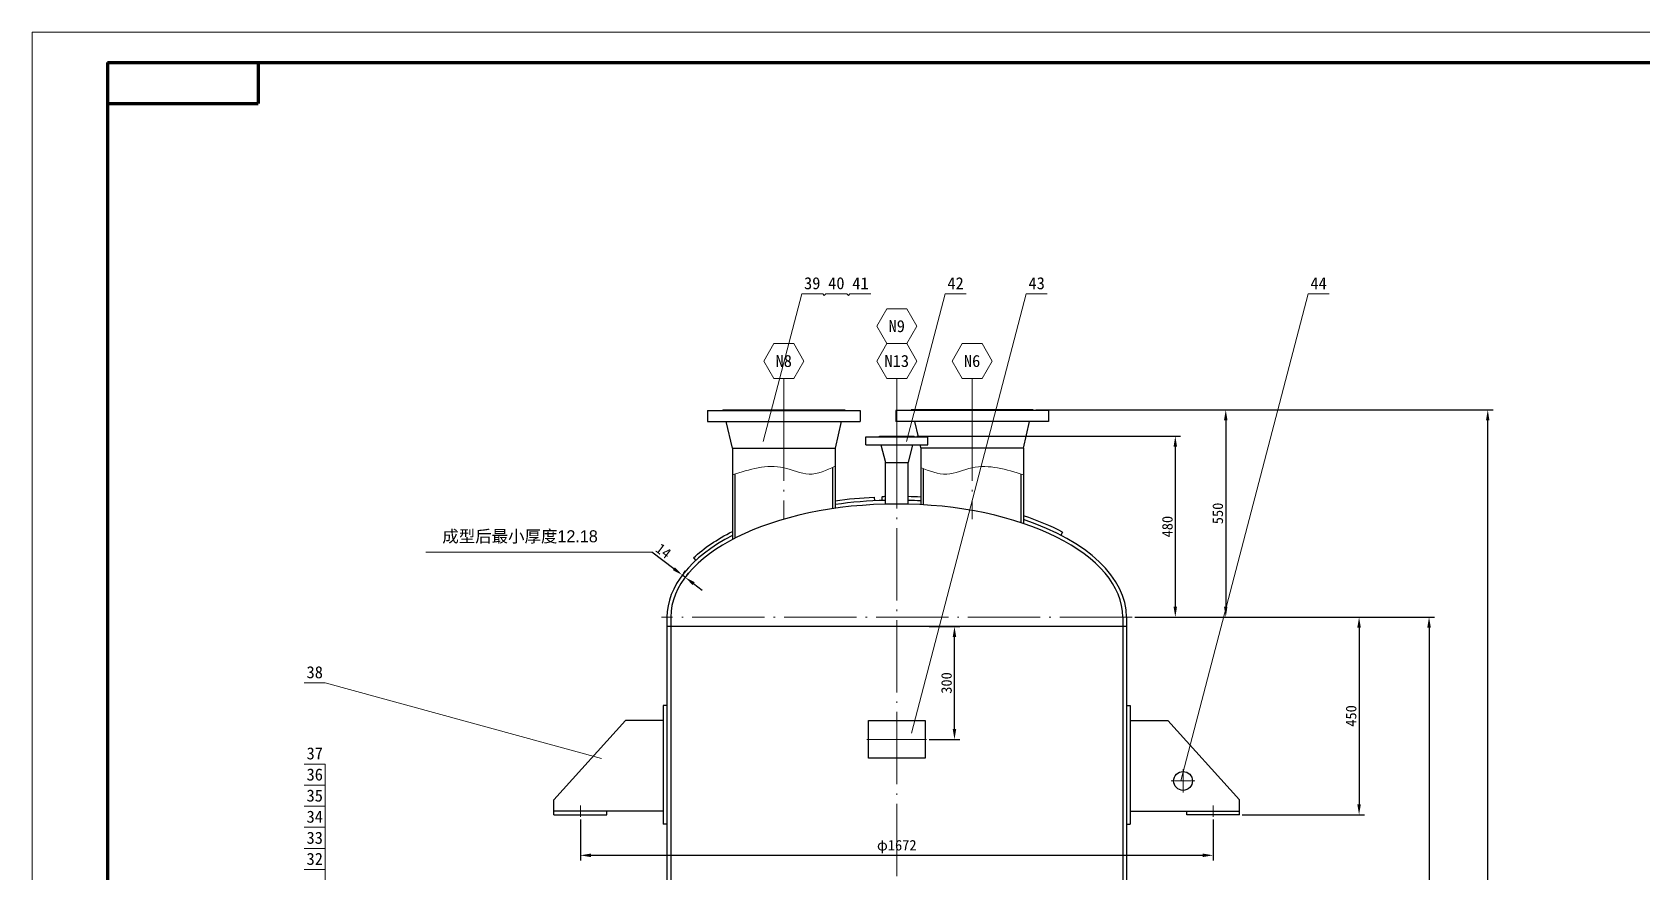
# Model space of a CAD drawing. Header units: millimetres. Extents: x 854 to 1694, y 81 to 1269.
# Drawn here: x 854 to 1388, y 991 to 1269 of the extents above; entities that cross this region are included whole.
import ezdxf

# ---------------------------------------------------------------- set-up
doc = ezdxf.new("R2010")
doc.units = ezdxf.units.MM
doc.linetypes.add('CENTER', pattern=[30.5, 24, -3, 0.5, -3])
for name, color, linetype, lineweight in [('中心线', 1, 'CENTER', 15), ('尺寸线', 3, 'Continuous', 15), ('文字层', 3, 'Continuous', 15), ('细线', 7, 'Continuous', 15), ('轮廓线', 4, 'Continuous', 30)]:
    doc.layers.add(name, color=color, linetype=linetype, lineweight=lineweight)
doc.styles.get("Standard").update_dxf_attribs({"font": 'SIMFANG.TTF'})
doc.styles.add('样式 1', font='gbeitc.shx')
doc.dimstyles.new('ISO-35', dxfattribs={"dimtxt": 3.5, "dimasz": 3.5, "dimexe": 1.75, "dimexo": 0.875, "dimgap": 0.875, "dimtad": 1, "dimdec": 4, "dimdsep": 46, "dimlunit": 6, "dimtxsty": 'Standard', "dimcen": 3.5, "dimadec": 0, "dimazin": 0, "dimtfac": 1, "dimtdec": 4, "dimtmove": 0, "dimatfit": 3, "dimfxl": 0, "dimtolj": 1, "dimtzin": 0, "dimarcsym": 0})

# ---------------------------------------------------------------- blocks, each defined once
blk = doc.blocks.new('*D5')
at = {"layer": 'DEFPOINTS', "color": 0}
for p in [(1186.18, 1143.88), (1337.05, 1143.88), (1157.81, 543.88)]:
    blk.add_point(p, dxfattribs=at)
at = {"layer": '尺寸线', "color": 0, "lineweight": -2}
for p, q in [((1187.06, 1143.88), (1338.8, 1143.88)), ((1337.05, 547.38), (1337.05, 1140.38)), ((1158.68, 543.88), (1338.8, 543.88))]:
    blk.add_line(p, q, dxfattribs=at)
at = {"layer": '尺寸线', "color": 0}
for points in [[(1336.47, 1140.38), (1337.63, 1140.38), (1337.05, 1143.88)], [(1336.47, 547.38), (1337.63, 547.38), (1337.05, 543.88)]]:
    blk.add_solid(points, dxfattribs=at)
at = {"layer": '尺寸线', "color": 0, "insert": (1334.43, 843.88), "char_height": 3.5, "attachment_point": 5, "rotation": 90}
blk.add_mtext('\\A1;4800', dxfattribs=at)
blk = doc.blocks.new('*D7')
at = {"layer": 'DEFPOINTS', "color": 0}
for p in [(1219.06, 1075.13), (1219.06, 612.63), (1317.58, 612.63)]:
    blk.add_point(p, dxfattribs=at)
at = {"layer": '尺寸线', "color": 0, "lineweight": -2}
for p, q in [((1219.93, 1075.13), (1319.33, 1075.13)), ((1317.58, 1071.63), (1317.58, 616.13)), ((1219.93, 612.63), (1319.33, 612.63))]:
    blk.add_line(p, q, dxfattribs=at)
at = {"layer": '尺寸线', "color": 0}
for points in [[(1317, 1071.63), (1318.16, 1071.63), (1317.58, 1075.13)], [(1317, 616.13), (1318.16, 616.13), (1317.58, 612.63)]]:
    blk.add_solid(points, dxfattribs=at)
at = {"layer": '尺寸线', "color": 0, "insert": (1314.95, 843.88), "char_height": 3.5, "attachment_point": 5, "rotation": 90}
blk.add_mtext('\\A1;3700', dxfattribs=at)
blk = doc.blocks.new('*D17')
at = {"layer": 'DEFPOINTS', "color": 0}
for p in [(1186.18, 1143.88), (1219.06, 1075.13), (1250.11, 1075.13)]:
    blk.add_point(p, dxfattribs=at)
at = {"layer": '尺寸线', "color": 0, "lineweight": -2}
for p, q in [((1187.06, 1143.88), (1251.86, 1143.88)), ((1250.11, 1140.38), (1250.11, 1078.63)), ((1219.93, 1075.13), (1251.86, 1075.13))]:
    blk.add_line(p, q, dxfattribs=at)
at = {"layer": '尺寸线', "color": 0}
for points in [[(1249.53, 1140.38), (1250.69, 1140.38), (1250.11, 1143.88)], [(1249.53, 1078.63), (1250.69, 1078.63), (1250.11, 1075.13)]]:
    blk.add_solid(points, dxfattribs=at)
at = {"layer": '尺寸线', "color": 0, "insert": (1247.48, 1109.51), "char_height": 3.5, "attachment_point": 5, "rotation": 90}
blk.add_mtext('\\A1;550', dxfattribs=at)
blk = doc.blocks.new('*D2')
at = {"layer": 'DEFPOINTS', "color": 0}
for p in [(1146.68, 1135.13), (1219.06, 1075.13), (1233.37, 1075.13)]:
    blk.add_point(p, dxfattribs=at)
at = {"layer": '尺寸线', "color": 0, "lineweight": -2}
for p, q in [((1147.56, 1135.13), (1235.12, 1135.13)), ((1233.37, 1131.63), (1233.37, 1078.63)), ((1219.93, 1075.13), (1235.12, 1075.13))]:
    blk.add_line(p, q, dxfattribs=at)
at = {"layer": '尺寸线', "color": 0}
for points in [[(1232.79, 1131.63), (1233.95, 1131.63), (1233.37, 1135.13)], [(1232.79, 1078.63), (1233.95, 1078.63), (1233.37, 1075.13)]]:
    blk.add_solid(points, dxfattribs=at)
at = {"layer": '尺寸线', "color": 0, "insert": (1230.75, 1105.13), "char_height": 3.5, "attachment_point": 5, "rotation": 90}
blk.add_mtext('\\A1;480', dxfattribs=at)
blk = doc.blocks.new('*D18')
at = {"layer": 'DEFPOINTS', "color": 0}
for p in [(1069.77, 1089.05), (1069.77, 1089.05), (1070.73, 1088.32)]:
    blk.add_point(p, dxfattribs=at)
at = {"layer": '尺寸线', "color": 0, "lineweight": -2}
for p, q in [((1066.98, 1091.16), (1059.67, 1096.69)), ((1070.3, 1089.75), (1070.83, 1090.44)), ((1071.26, 1089.02), (1071.79, 1089.72)), ((1070.73, 1088.32), (1069.77, 1089.05)), ((1073.52, 1086.21), (1076.31, 1084.1))]:
    blk.add_line(p, q, dxfattribs=at)
at = {"layer": '尺寸线', "color": 0}
for points in [[(1067.33, 1091.63), (1066.63, 1090.7), (1069.77, 1089.05)], [(1073.87, 1086.68), (1073.17, 1085.75), (1070.73, 1088.32)]]:
    blk.add_solid(points, dxfattribs=at)
at = {"layer": '尺寸线', "color": 0, "insert": (1063.52, 1097.08), "char_height": 3.5, "attachment_point": 5, "rotation": 322.8665}
blk.add_mtext('\\A1;14', dxfattribs=at)
blk = doc.blocks.new('*D25')
at = {"layer": 'DEFPOINTS', "color": 0}
for p in [(1035.93, 1008.88), (1245.93, 1008.88), (1245.93, 996.08)]:
    blk.add_point(p, dxfattribs=at)
at = {"layer": '尺寸线', "color": 0, "lineweight": -2}
for p, q in [((1035.93, 1008.01), (1035.93, 994.33)), ((1245.93, 1008.01), (1245.93, 994.33)), ((1039.43, 996.08), (1242.43, 996.08))]:
    blk.add_line(p, q, dxfattribs=at)
at = {"layer": '尺寸线', "color": 0}
for points in [[(1039.43, 996.66), (1039.43, 995.49), (1035.93, 996.08)], [(1242.43, 996.66), (1242.43, 995.49), (1245.93, 996.08)]]:
    blk.add_solid(points, dxfattribs=at)
at = {"layer": '尺寸线', "color": 0, "insert": (1140.93, 998.96), "char_height": 3.5, "attachment_point": 5}
blk.add_mtext('\\A1;φ1672', dxfattribs=at)
blk = doc.blocks.new('*D27')
at = {"layer": 'DEFPOINTS', "color": 0}
for p in [(1219.06, 1075.13), (1254.68, 1009.51), (1294.36, 1009.51)]:
    blk.add_point(p, dxfattribs=at)
at = {"layer": '尺寸线', "color": 0, "lineweight": -2}
for p, q in [((1219.93, 1075.13), (1296.11, 1075.13)), ((1294.36, 1071.63), (1294.36, 1013.01)), ((1255.56, 1009.51), (1296.11, 1009.51))]:
    blk.add_line(p, q, dxfattribs=at)
at = {"layer": '尺寸线', "color": 0}
for points in [[(1293.77, 1071.63), (1294.94, 1071.63), (1294.36, 1075.13)], [(1293.77, 1013.01), (1294.94, 1013.01), (1294.36, 1009.51)]]:
    blk.add_solid(points, dxfattribs=at)
at = {"layer": '尺寸线', "color": 0, "insert": (1291.73, 1042.32), "char_height": 3.5, "attachment_point": 5, "rotation": 90}
blk.add_mtext('\\A1;450', dxfattribs=at)
blk = doc.blocks.new('*D41')
at = {"layer": 'DEFPOINTS', "color": 0}
for p in [(1150.82, 1072.01), (1160.09, 1072.01), (1150.82, 1034.51)]:
    blk.add_point(p, dxfattribs=at)
at = {"layer": '尺寸线', "color": 0, "lineweight": -2}
for p, q in [((1151.7, 1072.01), (1161.84, 1072.01)), ((1160.09, 1038.01), (1160.09, 1068.51)), ((1151.7, 1034.51), (1161.84, 1034.51))]:
    blk.add_line(p, q, dxfattribs=at)
at = {"layer": '尺寸线', "color": 0}
for points in [[(1159.5, 1068.51), (1160.67, 1068.51), (1160.09, 1072.01)], [(1159.5, 1038.01), (1160.67, 1038.01), (1160.09, 1034.51)]]:
    blk.add_solid(points, dxfattribs=at)
at = {"layer": '尺寸线', "color": 0, "insert": (1157.46, 1053.26), "char_height": 3.5, "attachment_point": 5, "rotation": 90}
blk.add_mtext('\\A1;300', dxfattribs=at)

msp = doc.modelspace()

# ---------------------------------------------------------------- linework, layer by layer
at = {"layer": '中心线'}
for p, q in [((1103.43461, 1144.303), (1103.43461, 1107.60776)), ((1165.93461, 1144.303), (1165.93461, 1107.60776)), ((1140.93461, 1135.1318), (1140.93461, 543.8818)), ((1219.05961, 1075.1318), (1062.80961, 1075.1318)), ((1150.82072, 1034.5068), (1131.04851, 1034.5068))]:
    msp.add_line(p, q, dxfattribs=at)
at = {"layer": '中心线', "ltscale": 0.5}
for p, q in [((1239.82408, 1020.7568), (1232.04515, 1020.7568)), ((1235.93461, 1016.86734), (1235.93461, 1024.64627)), ((1235.93461, 1016.86734), (1235.93461, 1024.64627)), ((1035.93461, 1008.88324), (1035.93461, 1012.63324)), ((1245.93461, 1008.88324), (1245.93461, 1012.63324))]:
    msp.add_line(p, q, dxfattribs=at)
at = {"layer": '尺寸线'}
for p, q in [((1109.38019, 1182.36642), (1096.60444, 1133.41616)), ((1109.38019, 1182.36642), (1116.38019, 1182.36642)), ((1116.38019, 1182.36642), (1116.88019, 1181.86642)), ((1116.88019, 1181.86642), (1117.38019, 1182.36642)), ((1117.38019, 1182.36642), (1124.38019, 1182.36642)), ((1124.38019, 1182.36642), (1124.88019, 1181.86642)), ((1124.88019, 1181.86642), (1125.38019, 1182.36642)), ((1125.38019, 1182.36642), (1132.38019, 1182.36642)), ((1156.94651, 1182.36642), (1144.17076, 1133.41616)), ((1183.86405, 1182.36642), (1145.83198, 1036.64664)), ((1156.94651, 1182.36642), (1163.94651, 1182.36642)), ((1183.86405, 1182.36642), (1190.86405, 1182.36642)), ((1277.41963, 1182.36642), (1235.2404, 1020.7568)), ((1277.41963, 1182.36642), (1284.41963, 1182.36642)), ((1103.43461, 1144.303), (1103.43461, 1154.303)), ((1140.93461, 1135.1318), (1140.93461, 1154.303)), ((1165.93461, 1144.303), (1165.93461, 1154.303)), ((1059.67383, 1096.69475), (984.67383, 1096.69475)), ((944.28958, 1053.29262), (951.28958, 1053.29262)), ((951.28958, 1053.29262), (1042.92808, 1028.22027)), ((944.28958, 1026.36692), (951.28958, 1026.36692)), ((951.28958, 963.36692), (951.28958, 1026.36692)), ((944.28958, 1019.36692), (951.28958, 1019.36692)), ((944.28958, 1012.36692), (951.28958, 1012.36692)), ((944.28958, 1005.36692), (951.28958, 1005.36692)), ((944.28958, 998.36692), (951.28958, 998.36692)), ((944.28958, 991.36692), (951.28958, 991.36692))]:
    msp.add_line(p, q, dxfattribs=at)
for points in [[(1137.60128, 1165.85), (1134.26795, 1171.62351), (1137.60128, 1177.39701), (1144.26795, 1177.39701), (1147.60128, 1171.62351), (1144.26795, 1165.85)], [(1100.10128, 1154.303), (1096.76795, 1160.0765), (1100.10128, 1165.85), (1106.76795, 1165.85), (1110.10128, 1160.0765), (1106.76795, 1154.303)], [(1137.60128, 1154.303), (1134.26795, 1160.0765), (1137.60128, 1165.85), (1144.26795, 1165.85), (1147.60128, 1160.0765), (1144.26795, 1154.303)], [(1162.60128, 1154.303), (1159.26795, 1160.0765), (1162.60128, 1165.85), (1169.26795, 1165.85), (1172.60128, 1160.0765), (1169.26795, 1154.303)]]:
    msp.add_lwpolyline(points, close=True, dxfattribs=at)
at = {"layer": '细线', "lineweight": 15}
msp.add_line((854.02702, 1269.18281), (854.02702, 81.18281), dxfattribs=at)
at = {"layer": '细线'}
msp.add_line((1694.02701, 1269.18281), (854.02702, 1269.18281), dxfattribs=at)
for points in [[(1120.49711, 1125.20698), (1111.81843, 1122.54918), (1103.43461, 1124.65979), (1086.37211, 1122.31467)], [(1148.87211, 1124.79266), (1157.55079, 1122.54918), (1165.93461, 1124.65979), (1182.99711, 1122.31467)]]:
    msp.add_spline(points, degree=3, dxfattribs=at)
at = {"layer": '轮廓线', "lineweight": 70}
for p, q in [((879.02702, 1259.18281), (879.02702, 91.18281)), ((879.02702, 1259.18281), (1684.02701, 1259.18281)), ((929.02702, 1259.18281), (929.02702, 1245.54645)), ((879.02702, 1245.54645), (929.02702, 1245.54645))]:
    msp.add_line(p, q, dxfattribs=at)
at = {"layer": '轮廓线'}
for p, q in [((1078.12211, 1143.6818), (1128.74711, 1143.6818)), ((1078.12211, 1143.6818), (1078.12211, 1140.0693)), ((1083.18461, 1143.8818), (1123.68461, 1143.8818)), ((1083.18461, 1143.8818), (1083.18461, 1143.6818)), ((1123.68461, 1143.8818), (1123.68461, 1143.6818)), ((1128.74711, 1143.6818), (1128.74711, 1140.0693)), ((1191.24711, 1143.6818), (1140.62211, 1143.6818)), ((1140.62211, 1143.6818), (1140.62211, 1140.0693)), ((1186.18461, 1143.8818), (1145.68461, 1143.8818)), ((1145.68461, 1143.8818), (1145.68461, 1143.6818)), ((1186.18461, 1143.8818), (1186.18461, 1143.6818)), ((1191.24711, 1143.6818), (1191.24711, 1140.0693)), ((1078.12211, 1140.0693), (1128.74711, 1140.0693)), ((1086.37211, 1131.1318), (1084.37211, 1140.0693)), ((1122.49711, 1140.0693), (1120.49711, 1131.1318)), ((1191.24711, 1140.0693), (1140.62211, 1140.0693)), ((1146.87211, 1140.0693), (1148.02176, 1134.9318)), ((1182.99711, 1131.1318), (1184.99711, 1140.0693)), ((1130.62211, 1134.9318), (1151.24711, 1134.9318)), ((1130.62211, 1132.3193), (1130.62211, 1134.9318)), ((1135.18461, 1135.1318), (1146.68461, 1135.1318)), ((1135.18461, 1134.9318), (1135.18461, 1135.1318)), ((1146.68461, 1134.9318), (1146.68461, 1135.1318)), ((1151.24711, 1132.3193), (1151.24711, 1134.9318)), ((1086.37211, 1131.1318), (1120.49711, 1131.1318)), ((1086.37211, 1131.1318), (1086.37211, 1100.86084)), ((1120.49711, 1131.1318), (1120.49711, 1111.21265)), ((1130.62211, 1132.3193), (1151.24711, 1132.3193)), ((1135.68461, 1132.3193), (1137.16586, 1126.3818)), ((1146.18461, 1132.3193), (1144.70336, 1126.3818)), ((1148.60638, 1132.3193), (1148.87211, 1131.1318)), ((1148.87211, 1131.1318), (1148.87211, 1112.4212)), ((1182.99711, 1131.1318), (1148.87211, 1131.1318)), ((1182.99711, 1131.1318), (1182.99711, 1106.17913)), ((1087.24711, 1122.58954), (1087.24711, 1101.31697)), ((1119.62211, 1124.79266), (1119.62211, 1111.08586)), ((1137.16586, 1112.58443), (1137.16586, 1126.3818)), ((1137.16586, 1126.3818), (1144.70336, 1126.3818)), ((1144.70336, 1112.58443), (1144.70336, 1126.3818)), ((1149.74711, 1124.43418), (1149.74711, 1112.37204)), ((1182.12211, 1122.58639), (1182.12211, 1106.47104)), ((1133.43461, 1114.94406), (1133.49673, 1113.69701)), ((1135.93461, 1114.94406), (1135.97254, 1113.79967)), ((1195.93461, 1103.31288), (1195.38729, 1102.25718)), ((1073.43461, 1094.78541), (1074.23685, 1093.91083)), ((1064.68461, 1075.1318), (1064.68461, 957.27555)), ((1065.93461, 1075.1318), (1065.93461, 953.90055)), ((1215.93461, 1075.1318), (1215.93461, 963.8193)), ((1217.18461, 1075.1318), (1217.18461, 963.8193)), ((1217.18461, 1072.0068), (1064.68461, 1072.0068))]:
    msp.add_line(p, q, dxfattribs=at)
at = {"layer": '轮廓线', "ltscale": 0.5}
for p, q in [((1063.43461, 1045.7568), (1063.43461, 1006.3818)), ((1064.68461, 1045.7568), (1063.43461, 1045.7568)), ((1217.18461, 1045.7568), (1218.43461, 1045.7568)), ((1218.43461, 1045.7568), (1218.43461, 1006.3818)), ((1027.18461, 1014.5068), (1050.93461, 1040.7568)), ((1063.43461, 1040.7568), (1050.93461, 1040.7568)), ((1063.43461, 1040.7568), (1050.93461, 1040.7568)), ((1218.43461, 1040.7568), (1230.93461, 1040.7568)), ((1218.43461, 1040.7568), (1230.93461, 1040.7568)), ((1254.68461, 1014.5068), (1230.93461, 1040.7568)), ((1027.18461, 1010.7568), (1027.18461, 1014.5068)), ((1027.18461, 1009.5068), (1027.18461, 1013.2568)), ((1063.43461, 1010.7568), (1027.18461, 1010.7568)), ((1044.68461, 1009.5068), (1044.68461, 1010.7568)), ((1218.43461, 1010.7568), (1254.68461, 1010.7568)), ((1237.18461, 1009.5068), (1237.18461, 1010.7568)), ((1254.68461, 1010.7568), (1254.68461, 1014.5068)), ((1254.68461, 1009.5068), (1254.68461, 1013.2568)), ((1027.18461, 1009.5068), (1044.68461, 1009.5068)), ((1064.68461, 1006.3818), (1063.43461, 1006.3818)), ((1217.18461, 1006.3818), (1218.43461, 1006.3818)), ((1254.68461, 1009.5068), (1237.18461, 1009.5068))]:
    msp.add_line(p, q, dxfattribs=at)
at = {"layer": '轮廓线'}
msp.add_lwpolyline([(1131.55961, 1040.7568), (1150.30961, 1040.7568), (1150.30961, 1028.2568), (1131.55961, 1028.2568)], close=True, dxfattribs=at)
msp.add_circle((1235.93461, 1020.7568), 3.125, dxfattribs=at)
for major_axis, ratio, start_param, end_param in [((-75, 0), 0.5, 3.141592654, 6.283185307), ((76.25, 0), 0.508196721, 1.620242703, 1.842146849), ((77.5, 0), 0.516129032, 1.619444546, 1.63540199), ((77.5, 0), 0.516129032, 1.468197063, 1.522148108), ((76.25, 0), 0.508196721, 1.466509034, 1.521349951), ((77.5, 0), 0.516129032, 0.781756092, 0.997098048), ((76.25, 0), 0.508196721, 0, 0.986467918), ((76.25, 0), 0.508196721, 2.368241477, 3.141592654)]:
    msp.add_ellipse((1140.93461, 1075.1318), major_axis=major_axis, ratio=ratio, start_param=start_param, end_param=end_param, dxfattribs=at)
at = {"layer": '轮廓线', "extrusion": (0, 0, -1)}
for start_param, end_param in [(1.303930323, 1.473870441), (0.513627835, 0.789736797)]:
    msp.add_ellipse((1140.93461, 1075.1318), major_axis=(-77.5, 0), ratio=0.516129032, start_param=start_param, end_param=end_param, dxfattribs=at)

# ---------------------------------------------------------------- texts
at = {"layer": '文字层', "char_height": 4, "attachment_point": 5}
for s, insert, width in [('39', (1112.88019, 1185.86642), 7), ('40', (1120.88019, 1185.86642), 7), ('41', (1128.88019, 1185.86642), 7), ('42', (1160.44651, 1185.86642), 7), ('43', (1187.36405, 1185.86642), 7), ('44', (1280.91963, 1185.86642), 7), ('N9', (1140.93461, 1171.62351), 6.6667), ('N8', (1103.43461, 1160.0765), 6.6667), ('N13', (1140.93461, 1160.0765), 6.6667), ('N6', (1165.93461, 1160.0765), 6.6667), ('38', (947.78958, 1056.79262), 7), ('37', (947.78958, 1029.86692), 7), ('36', (947.78958, 1022.86692), 7), ('35', (947.78958, 1015.86692), 7), ('34', (947.78958, 1008.86692), 7), ('33', (947.78958, 1001.86692), 7), ('32', (947.78958, 994.86692), 7)]:
    msp.add_mtext(s, dxfattribs=dict(at, insert=insert, width=width))
at = {"layer": '文字层', "insert": (1015.92383, 1101.69475), "char_height": 4, "width": 62.5, "attachment_point": 5, "style": '样式 1'}
msp.add_mtext('{\\fﾷￂￋￎ_GB2312|b0|i0|c134|p49;成型后最小厚度12.18}', dxfattribs=at)

# ---------------------------------------------------------------- dimensions: what is measured, and where the dimension line sits
at = {"layer": '尺寸线'}
for base, p1, p2, text, picture, middle in [((1337.05005, 1143.8818), (1157.80961, 543.8818), (1186.18461, 1143.8818), '4800', '*D5', (1334.42505, 843.8818)), ((1250.10945, 1075.1318), (1186.18461, 1143.8818), (1219.05961, 1075.1318), '550', '*D17', (1247.48445, 1109.5068)), ((1294.35817, 1009.5068), (1219.05961, 1075.1318), (1254.68461, 1009.5068), '450', '*D27', (1291.73317, 1042.3193)), ((1160.08515, 1072.0068), (1150.82072, 1034.5068), (1150.82072, 1072.0068), '300', '*D41', (1157.46015, 1053.2568))]:
    dim = msp.add_linear_dim(base=base, p1=p1, p2=p2, angle=90, text=text, dimstyle='ISO-35', dxfattribs=at)
    dim.commit()
    dim.dimension.update_dxf_attribs({"geometry": picture, "text_midpoint": middle})
for base, p1, p2, text, picture, middle in [((1233.37165, 1075.1318), (1146.68461, 1135.1318), (1219.05961, 1075.1318), '480', '*D2', (1233.37165, 1105.1318)), ((1317.57964, 612.6318), (1219.05961, 1075.1318), (1219.05961, 612.6318), '3700', '*D7', (1317.57964, 843.8818))]:
    dim = msp.add_linear_dim(base=base, p1=p1, p2=p2, angle=90, text=text, dimstyle='ISO-35', dxfattribs=at)
    dim.commit()
    dim.dimension.update_dxf_attribs({"geometry": picture, "text_midpoint": middle, "dimtype": 160})
dim = msp.add_aligned_dim(p1=(1070.72866, 1088.32389), p2=(1069.77173, 1089.04848), distance=0, text='14', dimstyle='ISO-35', dxfattribs=at)
dim.commit()
dim.dimension.update_dxf_attribs({"geometry": '*D18', "text_midpoint": (1063.51712, 1097.07721)})
dim = msp.add_linear_dim(base=(1245.93461, 996.07509), p1=(1035.93461, 1008.88324), p2=(1245.93461, 1008.88324), text='φ1672', dimstyle='ISO-35', dxfattribs=at)
dim.commit()
dim.dimension.update_dxf_attribs({"geometry": '*D25', "text_midpoint": (1140.93461, 998.96495)})

doc.saveas('drawing.dxf')
